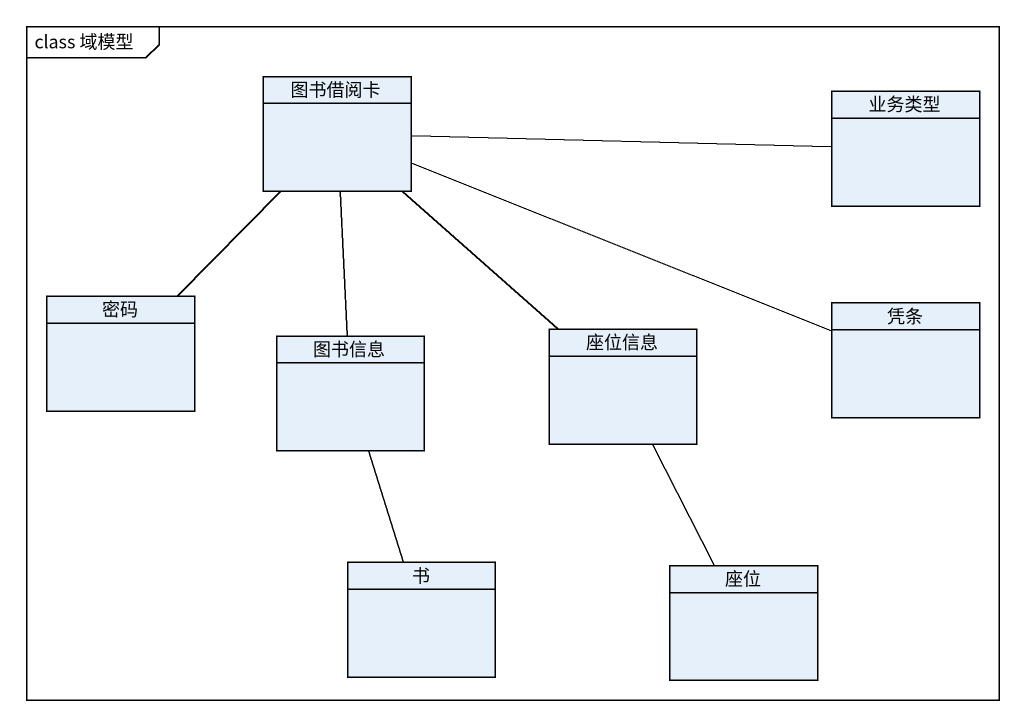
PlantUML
@startuml
mainframe class 域模型
hide circle
hide empty members
class 图书借阅卡
class 业务类型
class 密码
class 图书信息
class 座位信息
class 凭条
class 书
class 座位
图书借阅卡 -right- 业务类型
图书借阅卡 -- 密码
图书借阅卡 -right- 凭条
图书信息 -up- 图书借阅卡
座位信息 -up- 图书借阅卡
书 -up- 图书信息
座位 -up- 座位信息
@enduml
